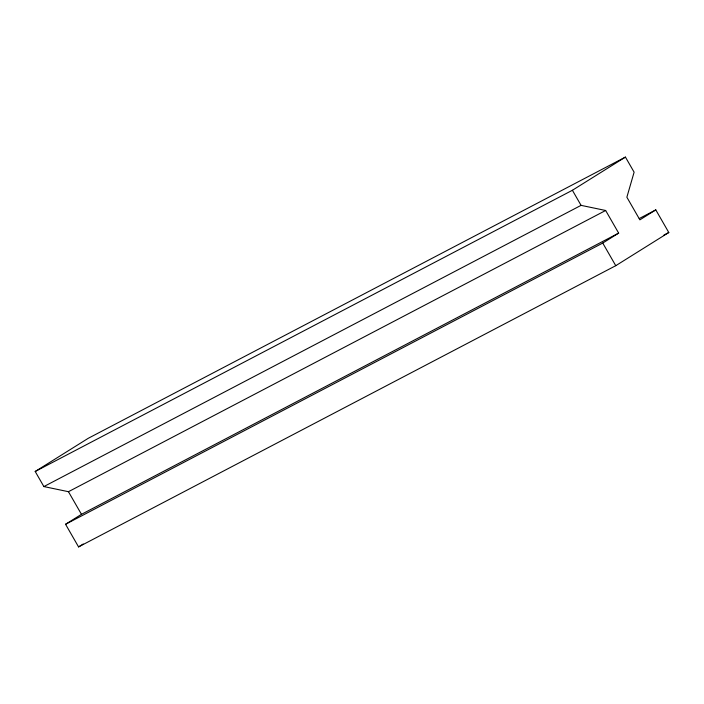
<?xml version="1.0" encoding="UTF-8"?>
<svg xmlns="http://www.w3.org/2000/svg" width="704" height="704" viewBox="0 0 704 704"><rect width="100%" height="100%" fill="white"/><g stroke="black" fill="none" stroke-linecap="round" stroke-linejoin="round"><path stroke-width="1.06" d="M35.2 471.486L88.238 438.31L625.434 157.089L634.11 172.181L626.868 197.217L639.874 219.842L655.794 209.889L668.8 232.514L615.762 265.69L78.566 546.911L65.56 524.278L81.47 514.325L618.658 233.112L605.651 210.487L581.064 205.357L43.877 486.57L35.2 471.486L572.396 190.274L625.434 157.089M78.566 546.911L83.222 543.998M65.56 524.278L602.747 243.065L618.658 233.112M43.877 486.57L68.455 491.7L605.651 210.487M639.25 218.548L655.794 209.889M663.934 235.057L668.8 232.514M572.396 190.274L581.064 205.357M602.747 243.065L615.762 265.69M68.455 491.7L81.47 514.325"/></g></svg>
